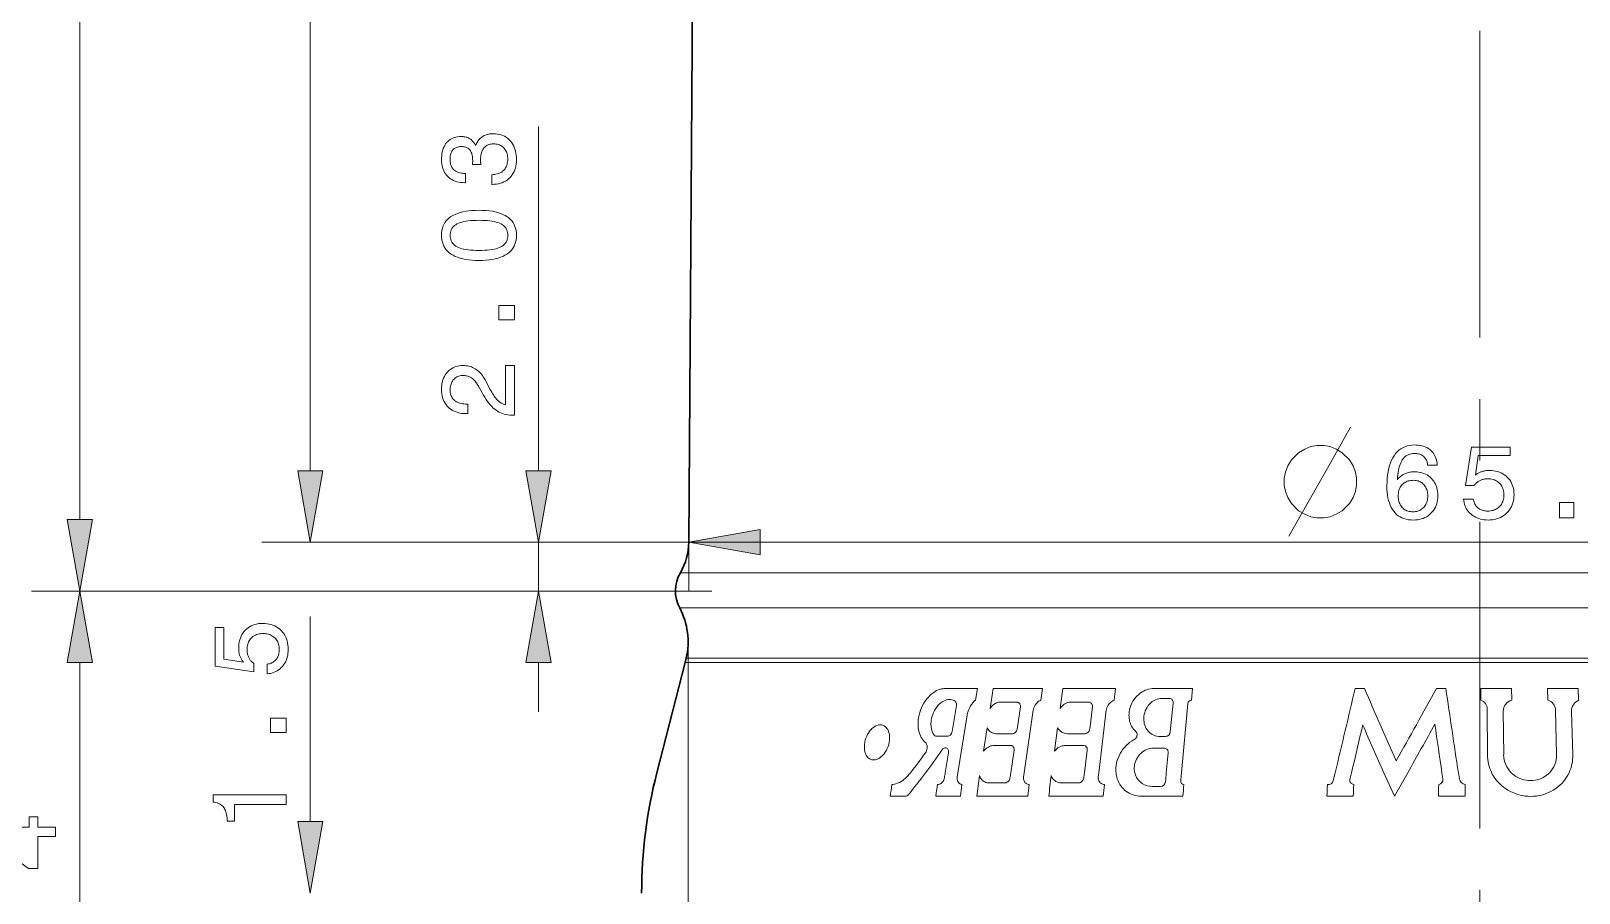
# Model space of a CAD drawing. Extents: x 5 to 409, y 5 to 583.
# Drawn here: x 72.7 to 136.8, y 204.1 to 239.7 of the extents above; entities that cross this region are included whole.
import ezdxf

# ---------------------------------------------------------------- set-up
doc = ezdxf.new("R2010")
doc.units = 0
doc.linetypes.add('CENTERX2', pattern=[20.32, 12.7, -2.54, 2.54, -2.54])
for name, color, linetype, lineweight in [('CENTERLINE', 4, 'CENTERX2', 25), ('DETAIL', 3, 'Continuous', 25), ('DIMENSIONS', 2, 'Continuous', 25), ('OUTLINE', 7, 'Continuous', 70)]:
    doc.layers.add(name, color=color, linetype=linetype, lineweight=lineweight)

msp = doc.modelspace()

# ---------------------------------------------------------------- linework, layer by layer
at = {"layer": 'CENTERLINE', "lineweight": 13}
msp.add_line((132.697, 442.944), (132.697, 187.704), dxfattribs=at)
at = {"layer": 'DETAIL', "lineweight": 13}
for p, q in [((161.743, 217.31), (99.6, 217.31)), ((161.768, 215.856), (99.572, 215.856)), ((161.567, 213.603), (99.801, 213.603)), ((161.529, 213.783), (99.844, 213.783))]:
    msp.add_line(p, q, dxfattribs=at)
at = {"layer": 'DIMENSIONS', "lineweight": 13}
for p, q in [((74.733, 219.512), (74.733, 323.203)), ((84.278, 221.537), (84.278, 321.369)), ((161.438, 218.583), (99.947, 218.583)), ((102.902, 218.582), (162.493, 218.582)), ((100.897, 216.557), (72.733, 216.557)), ((100.897, 216.557), (72.733, 216.557)), ((99.92, 214.452), (99.92, 174.354))]:
    msp.add_line(p, q, dxfattribs=at)
at = {"layer": 'DIMENSIONS', "lineweight": 13, "ltscale": 0.356083}
msp.add_line((93.728, 221.537), (93.728, 235.781), dxfattribs=at)
at = {"layer": 'DIMENSIONS', "lineweight": 13, "ltscale": 0.441731}
msp.add_line((99.947, 218.583), (82.278, 218.583), dxfattribs=at)
at = {"layer": 'DIMENSIONS', "lineweight": 13, "ltscale": 0.205481}
msp.add_line((99.947, 218.583), (91.728, 218.583), dxfattribs=at)
at = {"layer": 'DIMENSIONS', "lineweight": 13, "ltscale": 0.050646}
msp.add_line((93.728, 216.557), (93.728, 218.583), dxfattribs=at)
at = {"layer": 'DIMENSIONS', "lineweight": 13, "ltscale": 0.050029}
msp.add_line((99.947, 218.583), (99.947, 216.582), dxfattribs=at)
at = {"layer": 'DIMENSIONS', "lineweight": 13, "ltscale": 0.229231}
msp.add_line((100.897, 216.557), (91.728, 216.557), dxfattribs=at)
at = {"layer": 'DIMENSIONS', "lineweight": 13, "ltscale": 0.212213}
msp.add_line((84.278, 207.012), (84.278, 215.5), dxfattribs=at)
at = {"layer": 'DIMENSIONS', "lineweight": 13, "ltscale": 0.452279}
msp.add_line((74.733, 195.512), (74.733, 213.603), dxfattribs=at)
at = {"layer": 'DIMENSIONS', "lineweight": 13, "ltscale": 0.051139}
msp.add_line((93.728, 211.557), (93.728, 213.603), dxfattribs=at)
at = {"layer": 'DIMENSIONS', "lineweight": 13}
for points in [[(91.788, 233.388), (91.788, 233.787), (91.85, 233.79), (91.909, 233.796), (91.965, 233.805), (92.018, 233.818), (92.069, 233.833), (92.116, 233.852), (92.161, 233.875), (92.203, 233.9), (92.242, 233.929), (92.278, 233.961), (92.311, 233.996), (92.341, 234.033), (92.367, 234.073), (92.389, 234.116), (92.408, 234.162), (92.424, 234.21), (92.436, 234.261), (92.445, 234.315), (92.45, 234.371), (92.452, 234.43), (92.45, 234.488), (92.446, 234.543), (92.438, 234.596), (92.427, 234.646), (92.412, 234.694), (92.395, 234.739), (92.374, 234.782), (92.351, 234.822), (92.324, 234.859), (92.294, 234.895), (92.261, 234.927), (92.226, 234.956), (92.188, 234.981), (92.148, 235.003), (92.106, 235.022), (92.062, 235.037), (92.015, 235.049), (91.965, 235.058), (91.914, 235.063), (91.86, 235.064), (91.81, 235.063), (91.764, 235.058), (91.719, 235.049), (91.677, 235.038), (91.636, 235.022), (91.598, 235.004), (91.563, 234.982), (91.529, 234.957), (91.498, 234.929), (91.468, 234.897), (91.442, 234.862), (91.418, 234.824), (91.397, 234.784), (91.379, 234.741), (91.363, 234.695), (91.351, 234.647), (91.341, 234.596), (91.334, 234.542), (91.33, 234.485), (91.328, 234.426), (91.328, 234.417), (91.328, 234.409), (91.328, 234.4), (91.329, 234.391), (91.329, 234.382), (91.329, 234.373), (91.329, 234.364), (91.33, 234.355), (91.33, 234.346), (91.33, 234.337), (91.331, 234.327), (91.331, 234.317), (91.332, 234.307), (91.332, 234.295), (91.333, 234.283), (91.334, 234.271), (91.334, 234.258), (91.335, 234.244), (91.336, 234.23), (91.337, 234.215), (90.997, 234.215), (90.998, 234.224), (90.998, 234.233), (90.998, 234.242), (90.999, 234.251), (90.999, 234.26), (90.999, 234.269), (91, 234.278), (91, 234.286), (91, 234.295), (91, 234.303), (91.001, 234.312), (91.001, 234.32), (91.001, 234.328), (91.001, 234.336), (91.001, 234.344), (91.001, 234.352), (91.001, 234.359), (91.001, 234.367), (91.002, 234.374), (91.002, 234.381), (91, 234.438), (90.997, 234.492), (90.991, 234.542), (90.983, 234.59), (90.973, 234.635), (90.96, 234.676), (90.945, 234.715), (90.928, 234.75), (90.908, 234.783), (90.887, 234.812), (90.862, 234.839), (90.836, 234.863), (90.807, 234.884), (90.775, 234.902), (90.741, 234.918), (90.705, 234.93), (90.666, 234.94), (90.625, 234.947), (90.582, 234.951), (90.536, 234.953), (90.491, 234.951), (90.449, 234.947), (90.408, 234.94), (90.37, 234.931), (90.334, 234.919), (90.3, 234.904), (90.268, 234.886), (90.239, 234.866), (90.211, 234.842), (90.186, 234.817), (90.162, 234.788), (90.142, 234.758), (90.123, 234.724), (90.107, 234.689), (90.094, 234.651), (90.083, 234.611), (90.074, 234.568), (90.068, 234.523), (90.065, 234.475), (90.063, 234.426), (90.065, 234.37), (90.07, 234.316), (90.078, 234.266), (90.089, 234.218), (90.104, 234.173), (90.122, 234.131), (90.143, 234.092), (90.167, 234.055), (90.195, 234.021), (90.226, 233.99), (90.26, 233.962), (90.297, 233.937), (90.337, 233.914), (90.38, 233.895), (90.426, 233.879), (90.475, 233.865), (90.527, 233.855), (90.583, 233.848), (90.641, 233.843), (90.702, 233.842), (90.702, 233.458), (90.673, 233.458), (90.586, 233.46), (90.504, 233.468), (90.424, 233.481), (90.349, 233.499), (90.277, 233.522), (90.208, 233.55), (90.144, 233.583), (90.082, 233.622), (90.025, 233.665), (89.971, 233.714), (89.921, 233.767), (89.876, 233.824), (89.837, 233.884), (89.803, 233.947), (89.775, 234.015), (89.751, 234.086), (89.733, 234.16), (89.72, 234.238), (89.712, 234.319), (89.709, 234.405), (89.711, 234.494), (89.718, 234.58), (89.728, 234.662), (89.743, 234.739), (89.762, 234.812), (89.786, 234.882), (89.814, 234.947), (89.845, 235.008), (89.882, 235.064), (89.922, 235.117), (89.966, 235.165), (90.014, 235.208), (90.065, 235.246), (90.119, 235.279), (90.177, 235.307), (90.238, 235.33), (90.303, 235.347), (90.371, 235.36), (90.442, 235.368), (90.517, 235.37), (90.559, 235.369), (90.601, 235.366), (90.641, 235.361), (90.68, 235.355), (90.718, 235.346), (90.754, 235.336), (90.79, 235.323), (90.824, 235.309), (90.856, 235.292), (90.888, 235.274), (90.918, 235.254), (90.946, 235.232), (90.973, 235.208), (90.999, 235.183), (91.023, 235.155), (91.046, 235.126), (91.067, 235.095), (91.087, 235.062), (91.105, 235.027), (91.122, 234.991), (91.14, 235.038), (91.161, 235.083), (91.184, 235.126), (91.208, 235.166), (91.235, 235.204), (91.264, 235.239), (91.294, 235.273), (91.327, 235.304), (91.361, 235.332), (91.398, 235.358), (91.436, 235.382), (91.476, 235.404), (91.518, 235.422), (91.562, 235.439), (91.607, 235.453), (91.654, 235.464), (91.703, 235.473), (91.753, 235.479), (91.806, 235.483), (91.86, 235.484), (91.944, 235.481), (92.026, 235.472), (92.104, 235.457), (92.178, 235.437), (92.249, 235.41), (92.317, 235.378), (92.381, 235.339), (92.442, 235.295), (92.499, 235.245), (92.553, 235.189), (92.603, 235.128), (92.647, 235.063), (92.686, 234.994), (92.72, 234.922), (92.749, 234.845), (92.773, 234.765), (92.791, 234.681), (92.804, 234.592), (92.812, 234.5), (92.815, 234.405), (92.812, 234.314), (92.804, 234.226), (92.79, 234.143), (92.771, 234.063), (92.747, 233.988), (92.717, 233.915), (92.681, 233.847), (92.641, 233.782), (92.594, 233.722), (92.543, 233.665), (92.486, 233.612), (92.427, 233.565), (92.363, 233.524), (92.296, 233.488), (92.225, 233.457), (92.151, 233.433), (92.073, 233.413), (91.991, 233.399), (91.906, 233.391), (91.817, 233.388)], [(91.265, 230.239), (91.116, 230.241), (90.975, 230.249), (90.841, 230.263), (90.714, 230.281), (90.595, 230.305), (90.483, 230.334), (90.378, 230.369), (90.28, 230.409), (90.19, 230.454), (90.107, 230.504), (90.031, 230.56), (89.964, 230.62), (89.904, 230.685), (89.852, 230.756), (89.809, 230.831), (89.773, 230.91), (89.745, 230.995), (89.725, 231.084), (89.713, 231.179), (89.709, 231.278), (89.713, 231.378), (89.725, 231.473), (89.745, 231.563), (89.772, 231.648), (89.808, 231.728), (89.851, 231.803), (89.902, 231.873), (89.961, 231.938), (90.029, 231.998), (90.103, 232.053), (90.186, 232.103), (90.276, 232.147), (90.374, 232.187), (90.479, 232.221), (90.591, 232.25), (90.711, 232.273), (90.838, 232.292), (90.973, 232.305), (91.115, 232.313), (91.265, 232.315), (91.414, 232.313), (91.556, 232.305), (91.691, 232.292), (91.818, 232.273), (91.937, 232.25), (92.049, 232.221), (92.154, 232.187), (92.251, 232.147), (92.34, 232.103), (92.422, 232.053), (92.497, 231.998), (92.564, 231.938), (92.622, 231.873), (92.673, 231.803), (92.717, 231.728), (92.752, 231.648), (92.779, 231.563), (92.799, 231.473), (92.811, 231.378), (92.815, 231.278), (92.811, 231.179), (92.799, 231.084), (92.779, 230.995), (92.752, 230.91), (92.716, 230.831), (92.673, 230.756), (92.621, 230.685), (92.562, 230.62), (92.495, 230.56), (92.42, 230.504), (92.338, 230.454), (92.248, 230.409), (92.151, 230.369), (92.046, 230.334), (91.934, 230.305), (91.815, 230.281), (91.689, 230.263), (91.555, 230.249), (91.414, 230.241)], [(91.265, 230.652), (91.386, 230.653), (91.5, 230.658), (91.607, 230.666), (91.708, 230.676), (91.802, 230.69), (91.889, 230.707), (91.97, 230.726), (92.044, 230.749), (92.112, 230.775), (92.173, 230.804), (92.227, 230.836), (92.276, 230.871), (92.319, 230.91), (92.357, 230.952), (92.388, 230.998), (92.414, 231.047), (92.435, 231.1), (92.449, 231.156), (92.458, 231.215), (92.46, 231.278), (92.458, 231.341), (92.449, 231.401), (92.435, 231.457), (92.415, 231.51), (92.389, 231.559), (92.358, 231.604), (92.321, 231.646), (92.278, 231.685), (92.23, 231.72), (92.176, 231.751), (92.115, 231.78), (92.048, 231.805), (91.974, 231.827), (91.893, 231.846), (91.806, 231.863), (91.711, 231.876), (91.61, 231.887), (91.502, 231.894), (91.387, 231.898), (91.265, 231.9), (91.143, 231.898), (91.027, 231.894), (90.919, 231.887), (90.817, 231.876), (90.723, 231.863), (90.635, 231.846), (90.554, 231.827), (90.48, 231.805), (90.413, 231.78), (90.352, 231.751), (90.298, 231.72), (90.25, 231.685), (90.207, 231.646), (90.17, 231.604), (90.139, 231.559), (90.113, 231.51), (90.093, 231.457), (90.079, 231.401), (90.07, 231.341), (90.068, 231.278), (90.07, 231.215), (90.079, 231.156), (90.093, 231.1), (90.114, 231.047), (90.14, 230.998), (90.171, 230.952), (90.209, 230.91), (90.252, 230.871), (90.301, 230.836), (90.355, 230.804), (90.416, 230.775), (90.484, 230.749), (90.558, 230.726), (90.639, 230.707), (90.727, 230.69), (90.821, 230.676), (90.922, 230.666), (91.03, 230.658), (91.144, 230.653)], [(92.728, 227.783), (92.085, 227.783), (92.085, 228.379), (92.728, 228.379)], [(92.728, 223.83), (92.716, 223.83), (92.628, 223.832), (92.543, 223.838), (92.462, 223.848), (92.383, 223.863), (92.307, 223.881), (92.234, 223.904), (92.165, 223.931), (92.098, 223.962), (92.033, 223.997), (91.972, 224.036), (91.913, 224.081), (91.853, 224.132), (91.794, 224.19), (91.735, 224.255), (91.675, 224.326), (91.616, 224.404), (91.557, 224.489), (91.498, 224.58), (91.44, 224.678), (91.381, 224.783), (91.242, 225.038), (91.217, 225.082), (91.191, 225.125), (91.164, 225.164), (91.137, 225.202), (91.11, 225.236), (91.082, 225.269), (91.053, 225.298), (91.023, 225.326), (90.993, 225.351), (90.963, 225.373), (90.931, 225.393), (90.898, 225.411), (90.865, 225.427), (90.83, 225.44), (90.794, 225.452), (90.757, 225.461), (90.719, 225.469), (90.68, 225.474), (90.64, 225.477), (90.599, 225.478), (90.552, 225.477), (90.507, 225.472), (90.464, 225.464), (90.423, 225.452), (90.384, 225.437), (90.346, 225.419), (90.31, 225.398), (90.276, 225.374), (90.244, 225.346), (90.214, 225.315), (90.186, 225.281), (90.161, 225.245), (90.139, 225.207), (90.12, 225.166), (90.104, 225.124), (90.091, 225.079), (90.081, 225.032), (90.073, 224.983), (90.069, 224.931), (90.068, 224.877), (90.069, 224.824), (90.075, 224.773), (90.084, 224.725), (90.097, 224.678), (90.114, 224.634), (90.134, 224.592), (90.158, 224.553), (90.186, 224.516), (90.218, 224.481), (90.253, 224.448), (90.292, 224.419), (90.333, 224.392), (90.377, 224.368), (90.424, 224.348), (90.473, 224.331), (90.526, 224.316), (90.581, 224.306), (90.639, 224.298), (90.7, 224.293), (90.763, 224.291), (90.799, 224.291), (90.799, 223.899), (90.738, 223.899), (90.645, 223.902), (90.556, 223.91), (90.471, 223.924), (90.39, 223.942), (90.313, 223.967), (90.24, 223.996), (90.17, 224.031), (90.105, 224.072), (90.044, 224.118), (89.986, 224.169), (89.934, 224.225), (89.887, 224.285), (89.845, 224.348), (89.809, 224.416), (89.778, 224.487), (89.754, 224.562), (89.734, 224.641), (89.72, 224.724), (89.712, 224.81), (89.709, 224.901), (89.712, 224.987), (89.719, 225.071), (89.731, 225.151), (89.749, 225.228), (89.771, 225.301), (89.798, 225.371), (89.83, 225.437), (89.867, 225.5), (89.909, 225.56), (89.956, 225.616), (90.007, 225.668), (90.061, 225.715), (90.118, 225.756), (90.178, 225.791), (90.241, 225.821), (90.307, 225.846), (90.377, 225.865), (90.449, 225.878), (90.524, 225.887), (90.603, 225.889), (90.664, 225.888), (90.724, 225.883), (90.782, 225.875), (90.839, 225.864), (90.894, 225.849), (90.947, 225.832), (90.999, 225.811), (91.05, 225.787), (91.099, 225.76), (91.146, 225.729), (91.192, 225.695), (91.237, 225.658), (91.28, 225.618), (91.322, 225.574), (91.363, 225.527), (91.403, 225.476), (91.442, 225.422), (91.479, 225.365), (91.515, 225.304), (91.55, 225.24), (91.678, 224.987), (91.715, 224.917), (91.752, 224.851), (91.788, 224.789), (91.823, 224.731), (91.857, 224.677), (91.891, 224.628), (91.923, 224.582), (91.956, 224.54), (91.987, 224.503), (92.018, 224.47), (92.048, 224.439), (92.08, 224.411), (92.112, 224.385), (92.145, 224.361), (92.178, 224.339), (92.213, 224.319), (92.248, 224.302), (92.283, 224.286), (92.32, 224.273), (92.357, 224.262), (92.357, 225.889), (92.728, 225.889)], [(126.249, 222.582), (125.949, 222.582), (125.699, 222.532), (125.449, 222.432), (125.199, 222.282), (124.899, 221.982), (124.749, 221.732), (124.649, 221.482), (124.599, 221.232), (124.599, 220.932), (124.649, 220.682), (124.749, 220.432), (124.899, 220.182), (125.199, 219.882), (125.449, 219.732), (125.699, 219.632), (125.949, 219.582), (126.249, 219.582), (126.499, 219.632), (126.749, 219.732), (126.999, 219.882), (127.299, 220.182), (127.449, 220.432), (127.549, 220.682), (127.599, 220.932), (127.599, 221.232), (127.549, 221.482), (127.449, 221.732), (127.299, 221.982), (126.999, 222.282), (126.749, 222.432), (126.499, 222.532)], [(130.934, 221.77), (130.538, 221.77), (130.532, 221.816), (130.524, 221.859), (130.514, 221.901), (130.501, 221.94), (130.486, 221.977), (130.469, 222.011), (130.449, 222.044), (130.427, 222.074), (130.402, 222.102), (130.376, 222.128), (130.347, 222.151), (130.316, 222.172), (130.283, 222.19), (130.248, 222.206), (130.211, 222.22), (130.172, 222.231), (130.13, 222.24), (130.087, 222.246), (130.042, 222.25), (129.994, 222.251), (129.93, 222.248), (129.869, 222.24), (129.811, 222.227), (129.756, 222.208), (129.704, 222.183), (129.655, 222.154), (129.609, 222.119), (129.566, 222.078), (129.527, 222.032), (129.49, 221.981), (129.457, 221.924), (129.426, 221.862), (129.398, 221.794), (129.374, 221.721), (129.352, 221.642), (129.333, 221.557), (129.317, 221.467), (129.303, 221.371), (129.293, 221.27), (129.286, 221.163), (129.312, 221.195), (129.339, 221.225), (129.367, 221.253), (129.396, 221.28), (129.426, 221.306), (129.458, 221.33), (129.49, 221.352), (129.524, 221.373), (129.559, 221.392), (129.595, 221.41), (129.632, 221.426), (129.669, 221.44), (129.708, 221.453), (129.747, 221.464), (129.788, 221.473), (129.829, 221.481), (129.871, 221.486), (129.914, 221.491), (129.958, 221.493), (130.003, 221.494), (130.086, 221.491), (130.167, 221.483), (130.244, 221.469), (130.318, 221.45), (130.388, 221.426), (130.456, 221.396), (130.52, 221.36), (130.581, 221.319), (130.639, 221.273), (130.694, 221.221), (130.745, 221.165), (130.79, 221.105), (130.83, 221.042), (130.864, 220.975), (130.893, 220.905), (130.917, 220.831), (130.936, 220.754), (130.949, 220.673), (130.957, 220.589), (130.96, 220.501), (130.957, 220.413), (130.948, 220.329), (130.934, 220.248), (130.915, 220.17), (130.889, 220.096), (130.858, 220.025), (130.822, 219.957), (130.78, 219.893), (130.732, 219.832), (130.678, 219.775), (130.62, 219.722), (130.559, 219.674), (130.494, 219.632), (130.425, 219.596), (130.353, 219.565), (130.278, 219.54), (130.199, 219.521), (130.117, 219.507), (130.031, 219.498), (129.941, 219.495), (129.839, 219.499), (129.74, 219.51), (129.647, 219.528), (129.559, 219.554), (129.476, 219.587), (129.398, 219.627), (129.324, 219.674), (129.256, 219.729), (129.193, 219.791), (129.134, 219.86), (129.081, 219.936), (129.033, 220.019), (128.991, 220.108), (128.955, 220.204), (128.924, 220.306), (128.898, 220.414), (128.879, 220.529), (128.865, 220.65), (128.856, 220.778), (128.854, 220.912), (128.857, 221.07), (128.866, 221.22), (128.88, 221.363), (128.901, 221.498), (128.928, 221.627), (128.961, 221.748), (129, 221.861), (129.045, 221.968), (129.095, 222.067), (129.152, 222.159), (129.214, 222.243), (129.281, 222.318), (129.352, 222.384), (129.429, 222.442), (129.51, 222.49), (129.596, 222.53), (129.687, 222.561), (129.782, 222.583), (129.883, 222.596), (129.988, 222.601), (130.072, 222.599), (130.152, 222.592), (130.228, 222.581), (130.301, 222.566), (130.371, 222.547), (130.437, 222.523), (130.499, 222.494), (130.557, 222.462), (130.612, 222.425), (130.664, 222.384), (130.711, 222.338), (130.754, 222.29), (130.792, 222.237), (130.826, 222.181), (130.855, 222.122), (130.88, 222.059), (130.9, 221.992), (130.916, 221.922), (130.928, 221.848)], [(132.026, 220.364), (132.427, 220.364), (132.435, 220.318), (132.446, 220.275), (132.46, 220.233), (132.475, 220.193), (132.494, 220.156), (132.514, 220.12), (132.538, 220.086), (132.563, 220.055), (132.591, 220.026), (132.622, 219.998), (132.655, 219.973), (132.689, 219.951), (132.725, 219.931), (132.763, 219.914), (132.803, 219.899), (132.845, 219.888), (132.888, 219.878), (132.933, 219.872), (132.979, 219.868), (133.028, 219.866), (133.087, 219.868), (133.144, 219.874), (133.198, 219.883), (133.25, 219.896), (133.3, 219.912), (133.347, 219.933), (133.392, 219.956), (133.435, 219.984), (133.475, 220.015), (133.513, 220.05), (133.548, 220.088), (133.579, 220.128), (133.606, 220.17), (133.63, 220.215), (133.65, 220.262), (133.667, 220.312), (133.68, 220.363), (133.689, 220.418), (133.694, 220.474), (133.696, 220.533), (133.694, 220.593), (133.689, 220.65), (133.68, 220.705), (133.667, 220.757), (133.651, 220.807), (133.631, 220.855), (133.607, 220.9), (133.58, 220.942), (133.549, 220.982), (133.515, 221.02), (133.477, 221.054), (133.437, 221.085), (133.395, 221.112), (133.35, 221.136), (133.302, 221.156), (133.253, 221.172), (133.2, 221.185), (133.145, 221.194), (133.088, 221.199), (133.028, 221.201), (132.993, 221.2), (132.959, 221.198), (132.926, 221.195), (132.893, 221.19), (132.861, 221.184), (132.829, 221.176), (132.798, 221.167), (132.767, 221.156), (132.738, 221.145), (132.708, 221.131), (132.68, 221.117), (132.652, 221.101), (132.625, 221.084), (132.599, 221.065), (132.573, 221.045), (132.548, 221.024), (132.524, 221.001), (132.501, 220.977), (132.478, 220.952), (132.457, 220.925), (132.113, 220.925), (132.349, 222.514), (133.951, 222.514), (133.951, 222.16), (132.638, 222.16), (132.518, 221.353), (132.54, 221.371), (132.562, 221.389), (132.586, 221.406), (132.61, 221.421), (132.635, 221.436), (132.661, 221.45), (132.687, 221.463), (132.715, 221.476), (132.743, 221.487), (132.772, 221.497), (132.801, 221.507), (132.831, 221.515), (132.862, 221.522), (132.893, 221.529), (132.925, 221.534), (132.957, 221.539), (132.99, 221.542), (133.023, 221.545), (133.057, 221.546), (133.091, 221.547), (133.182, 221.544), (133.269, 221.536), (133.352, 221.522), (133.432, 221.503), (133.508, 221.478), (133.58, 221.448), (133.649, 221.412), (133.714, 221.371), (133.776, 221.325), (133.834, 221.273), (133.888, 221.216), (133.936, 221.156), (133.978, 221.093), (134.014, 221.026), (134.045, 220.956), (134.071, 220.882), (134.09, 220.805), (134.104, 220.725), (134.113, 220.641), (134.116, 220.554), (134.113, 220.461), (134.104, 220.372), (134.089, 220.287), (134.068, 220.205), (134.041, 220.126), (134.008, 220.052), (133.97, 219.98), (133.925, 219.913), (133.874, 219.849), (133.817, 219.788), (133.756, 219.733), (133.691, 219.683), (133.622, 219.639), (133.55, 219.601), (133.474, 219.569), (133.395, 219.542), (133.311, 219.522), (133.225, 219.507), (133.134, 219.498), (133.041, 219.495), (132.957, 219.498), (132.877, 219.505), (132.799, 219.517), (132.725, 219.534), (132.653, 219.555), (132.584, 219.582), (132.518, 219.613), (132.455, 219.649), (132.395, 219.689), (132.337, 219.735), (132.284, 219.784), (132.236, 219.836), (132.192, 219.892), (132.154, 219.95), (132.12, 220.012), (132.091, 220.076), (132.068, 220.144), (132.049, 220.214), (132.035, 220.288)], [(83.757, 221.537), (84.278, 218.583), (84.799, 221.537)], [(93.207, 221.537), (93.728, 218.583), (94.249, 221.537)], [(130.542, 220.497), (130.541, 220.554), (130.536, 220.609), (130.528, 220.662), (130.516, 220.712), (130.502, 220.76), (130.484, 220.806), (130.463, 220.849), (130.438, 220.89), (130.411, 220.929), (130.38, 220.965), (130.346, 220.998), (130.311, 221.028), (130.273, 221.054), (130.234, 221.077), (130.192, 221.096), (130.149, 221.112), (130.103, 221.124), (130.055, 221.133), (130.006, 221.138), (129.954, 221.14), (129.896, 221.138), (129.841, 221.133), (129.788, 221.124), (129.738, 221.112), (129.691, 221.097), (129.646, 221.078), (129.603, 221.055), (129.563, 221.029), (129.526, 221), (129.491, 220.967), (129.459, 220.931), (129.431, 220.893), (129.406, 220.852), (129.384, 220.808), (129.366, 220.762), (129.351, 220.713), (129.339, 220.662), (129.33, 220.608), (129.325, 220.552), (129.324, 220.493), (129.325, 220.434), (129.33, 220.377), (129.339, 220.323), (129.35, 220.271), (129.365, 220.222), (129.383, 220.176), (129.405, 220.131), (129.43, 220.09), (129.458, 220.051), (129.489, 220.014), (129.524, 219.98), (129.56, 219.95), (129.599, 219.924), (129.64, 219.901), (129.684, 219.881), (129.73, 219.865), (129.778, 219.853), (129.829, 219.844), (129.882, 219.839), (129.937, 219.837), (129.99, 219.839), (130.041, 219.844), (130.09, 219.853), (130.137, 219.866), (130.182, 219.883), (130.224, 219.903), (130.265, 219.926), (130.304, 219.954), (130.34, 219.985), (130.375, 220.019), (130.407, 220.057), (130.435, 220.097), (130.46, 220.139), (130.482, 220.183), (130.5, 220.23), (130.515, 220.279), (130.527, 220.33), (130.536, 220.383), (130.541, 220.439)], [(135.996, 219.582), (135.996, 220.225), (136.593, 220.225), (136.593, 219.582)], [(74.212, 219.512), (74.733, 216.557), (75.254, 219.512)], [(102.902, 219.103), (99.947, 218.582), (102.902, 218.061)], [(75.254, 213.603), (74.733, 216.557), (74.212, 213.603)], [(94.249, 213.603), (93.728, 216.557), (93.207, 213.603)], [(82.496, 213.128), (82.496, 213.528), (82.542, 213.537), (82.586, 213.548), (82.627, 213.561), (82.667, 213.577), (82.704, 213.595), (82.74, 213.616), (82.774, 213.639), (82.805, 213.665), (82.834, 213.693), (82.862, 213.723), (82.887, 213.756), (82.909, 213.791), (82.929, 213.827), (82.946, 213.865), (82.961, 213.905), (82.972, 213.946), (82.982, 213.989), (82.988, 214.034), (82.992, 214.081), (82.994, 214.129), (82.992, 214.188), (82.986, 214.245), (82.977, 214.3), (82.964, 214.352), (82.948, 214.401), (82.928, 214.449), (82.904, 214.494), (82.876, 214.536), (82.845, 214.576), (82.81, 214.614), (82.772, 214.649), (82.732, 214.68), (82.69, 214.708), (82.645, 214.732), (82.598, 214.752), (82.548, 214.768), (82.497, 214.781), (82.442, 214.79), (82.386, 214.796), (82.327, 214.798), (82.267, 214.796), (82.21, 214.79), (82.155, 214.781), (82.103, 214.769), (82.053, 214.752), (82.005, 214.732), (81.96, 214.709), (81.918, 214.682), (81.878, 214.651), (81.84, 214.616), (81.806, 214.579), (81.775, 214.539), (81.748, 214.496), (81.724, 214.451), (81.704, 214.404), (81.688, 214.354), (81.675, 214.302), (81.666, 214.247), (81.661, 214.189), (81.659, 214.129), (81.66, 214.095), (81.662, 214.061), (81.665, 214.027), (81.67, 213.994), (81.676, 213.962), (81.684, 213.93), (81.693, 213.899), (81.704, 213.869), (81.715, 213.839), (81.729, 213.81), (81.743, 213.781), (81.759, 213.754), (81.776, 213.727), (81.795, 213.7), (81.815, 213.675), (81.836, 213.65), (81.859, 213.626), (81.883, 213.602), (81.908, 213.58), (81.935, 213.558), (81.935, 213.214), (80.346, 213.45), (80.346, 215.053), (80.7, 215.053), (80.7, 213.739), (81.507, 213.619), (81.489, 213.641), (81.471, 213.664), (81.454, 213.687), (81.439, 213.711), (81.424, 213.736), (81.41, 213.762), (81.397, 213.789), (81.384, 213.816), (81.373, 213.844), (81.363, 213.873), (81.353, 213.903), (81.345, 213.933), (81.338, 213.963), (81.331, 213.995), (81.326, 214.026), (81.321, 214.058), (81.318, 214.091), (81.315, 214.124), (81.314, 214.158), (81.313, 214.193), (81.316, 214.283), (81.324, 214.37), (81.338, 214.453), (81.357, 214.533), (81.382, 214.609), (81.412, 214.682), (81.448, 214.751), (81.489, 214.816), (81.535, 214.878), (81.587, 214.936), (81.644, 214.989), (81.704, 215.037), (81.767, 215.079), (81.834, 215.116), (81.904, 215.147), (81.978, 215.172), (82.055, 215.192), (82.135, 215.206), (82.219, 215.214), (82.306, 215.217), (82.399, 215.214), (82.488, 215.205), (82.573, 215.19), (82.655, 215.169), (82.734, 215.143), (82.808, 215.11), (82.88, 215.071), (82.947, 215.026), (83.011, 214.976), (83.072, 214.919), (83.127, 214.857), (83.177, 214.792), (83.221, 214.724), (83.259, 214.651), (83.291, 214.575), (83.318, 214.496), (83.338, 214.413), (83.353, 214.326), (83.362, 214.236), (83.365, 214.142), (83.362, 214.059), (83.355, 213.978), (83.343, 213.901), (83.326, 213.826), (83.305, 213.754), (83.278, 213.685), (83.247, 213.619), (83.211, 213.556), (83.171, 213.496), (83.125, 213.439), (83.076, 213.385), (83.024, 213.337), (82.968, 213.294), (82.91, 213.255), (82.848, 213.221), (82.784, 213.193), (82.716, 213.169), (82.646, 213.15), (82.573, 213.137)], [(83.278, 210.701), (82.635, 210.701), (82.635, 211.298), (83.278, 211.298)], [(83.278, 207.725), (81.145, 207.725), (81.145, 207.025), (80.839, 207.025), (80.836, 207.1), (80.831, 207.171), (80.823, 207.238), (80.813, 207.302), (80.8, 207.361), (80.785, 207.416), (80.767, 207.468), (80.746, 207.515), (80.723, 207.559), (80.697, 207.598), (80.668, 207.634), (80.636, 207.667), (80.6, 207.697), (80.561, 207.724), (80.519, 207.748), (80.474, 207.769), (80.425, 207.787), (80.373, 207.802), (80.318, 207.815), (80.259, 207.824), (80.259, 208.117), (83.278, 208.117)], [(73.733, 206.393), (72.991, 206.393), (72.991, 205.075), (72.612, 205.075), (70.801, 206.389), (70.801, 206.781), (72.645, 206.781), (72.645, 207.209), (72.991, 207.209), (72.991, 206.781), (73.733, 206.781)], [(83.757, 207.012), (84.278, 204.057), (84.799, 207.012)]]:
    msp.add_lwpolyline(points, close=True, dxfattribs=at)
msp.add_lwpolyline([(124.799, 218.832), (126.499, 221.832), (127.349, 223.332)], dxfattribs=at)
for points in [[(83.757, 221.537), (84.278, 218.583), (83.757, 221.537), (84.799, 221.537)], [(93.207, 221.537), (93.728, 218.583), (93.207, 221.537), (94.249, 221.537)], [(74.212, 219.512), (74.733, 216.557), (74.212, 219.512), (75.254, 219.512)], [(102.902, 219.103), (99.947, 218.582), (102.902, 219.103), (102.902, 218.061)], [(75.254, 213.603), (74.733, 216.557), (75.254, 213.603), (74.212, 213.603)], [(94.249, 213.603), (93.728, 216.557), (94.249, 213.603), (93.207, 213.603)], [(83.757, 207.012), (84.278, 204.057), (83.757, 207.012), (84.799, 207.012)]]:
    msp.add_solid(points, dxfattribs=at)
at = {"layer": 'OUTLINE', "lineweight": 30}
msp.add_line((100.647, 324.323), (99.947, 218.583), dxfattribs=at)
at = {"layer": 'OUTLINE', "lineweight": 30, "ltscale": 0.1179}
msp.add_line((99.801, 213.603), (98.627, 209.035), dxfattribs=at)
at = {"layer": 'OUTLINE', "lineweight": 30, "ltscale": 0.004642}
msp.add_line((99.844, 213.783), (99.801, 213.603), dxfattribs=at)
at = {"layer": 'OUTLINE', "lineweight": 13, "ltscale": 0.03332}
msp.add_line((110.564, 212.523), (111.897, 212.523), dxfattribs=at)
at = {"layer": 'OUTLINE', "lineweight": 13, "ltscale": 0.012263}
msp.add_line((111.897, 212.523), (111.819, 212.038), dxfattribs=at)
at = {"layer": 'OUTLINE', "lineweight": 13, "ltscale": 0.02083}
msp.add_line((112.425, 211.696), (112.553, 212.519), dxfattribs=at)
at = {"layer": 'OUTLINE', "lineweight": 13, "ltscale": 8.41953e-05}
msp.add_line((112.553, 212.519), (112.554, 212.523), dxfattribs=at)
at = {"layer": 'OUTLINE', "lineweight": 13, "ltscale": 0.050973}
msp.add_line((112.554, 212.523), (114.593, 212.523), dxfattribs=at)
at = {"layer": 'OUTLINE', "lineweight": 13, "ltscale": 0.012225}
msp.add_line((114.593, 212.523), (114.525, 212.038), dxfattribs=at)
at = {"layer": 'OUTLINE', "lineweight": 13, "ltscale": 0.020764}
msp.add_line((115.326, 211.696), (115.436, 212.519), dxfattribs=at)
at = {"layer": 'OUTLINE', "lineweight": 13, "ltscale": 8.3893e-05}
msp.add_line((115.436, 212.519), (115.436, 212.523), dxfattribs=at)
at = {"layer": 'OUTLINE', "lineweight": 13, "ltscale": 0.054475}
msp.add_line((115.436, 212.523), (117.615, 212.523), dxfattribs=at)
at = {"layer": 'OUTLINE', "lineweight": 13, "ltscale": 0.012189}
msp.add_line((117.615, 212.523), (117.559, 212.038), dxfattribs=at)
at = {"layer": 'OUTLINE', "lineweight": 13, "ltscale": 0.040168}
msp.add_line((119.204, 212.521), (120.81, 212.522), dxfattribs=at)
at = {"layer": 'OUTLINE', "lineweight": 13, "ltscale": 0.012133}
msp.add_line((120.81, 212.522), (120.766, 212.038), dxfattribs=at)
at = {"layer": 'OUTLINE', "lineweight": 13, "ltscale": 0.009719}
msp.add_line((127.537, 212.523), (127.925, 212.523), dxfattribs=at)
at = {"layer": 'OUTLINE', "lineweight": 13, "ltscale": 0.009819}
msp.add_line((130.9, 212.523), (131.293, 212.523), dxfattribs=at)
at = {"layer": 'OUTLINE', "lineweight": 13, "ltscale": 0.012107}
for p, q in [((132.737, 212.038), (132.737, 212.523)), ((134.014, 212.523), (134.019, 212.038))]:
    msp.add_line(p, q, dxfattribs=at)
at = {"layer": 'OUTLINE', "lineweight": 13, "ltscale": 0.03194}
msp.add_line((132.737, 212.523), (134.014, 212.523), dxfattribs=at)
at = {"layer": 'OUTLINE', "lineweight": 13, "ltscale": 0.01211}
msp.add_line((135.515, 212.038), (135.504, 212.523), dxfattribs=at)
at = {"layer": 'OUTLINE', "lineweight": 13, "ltscale": 0.031807}
msp.add_line((135.504, 212.523), (136.777, 212.523), dxfattribs=at)
at = {"layer": 'OUTLINE', "lineweight": 13, "ltscale": 0.012113}
msp.add_line((136.777, 212.523), (136.792, 212.038), dxfattribs=at)
at = {"layer": 'OUTLINE', "lineweight": 13, "ltscale": 0.027272}
msp.add_line((111.03, 211.821), (110.851, 210.745), dxfattribs=at)
at = {"layer": 'OUTLINE', "lineweight": 13, "ltscale": 0.018043}
msp.add_line((113.543, 211.952), (112.821, 211.952), dxfattribs=at)
at = {"layer": 'OUTLINE', "lineweight": 13, "ltscale": 0.023067}
msp.add_line((113.543, 210.846), (113.677, 211.759), dxfattribs=at)
at = {"layer": 'OUTLINE', "lineweight": 13, "ltscale": 0.065275}
msp.add_line((114.208, 211.62), (113.837, 209.035), dxfattribs=at)
at = {"layer": 'OUTLINE', "lineweight": 13, "ltscale": 0.019314}
msp.add_line((116.515, 211.952), (115.743, 211.952), dxfattribs=at)
at = {"layer": 'OUTLINE', "lineweight": 13, "ltscale": 0.022997}
msp.add_line((116.552, 210.846), (116.664, 211.759), dxfattribs=at)
at = {"layer": 'OUTLINE', "lineweight": 13, "ltscale": 0.065079}
msp.add_line((117.235, 211.62), (116.924, 209.035), dxfattribs=at)
at = {"layer": 'OUTLINE', "lineweight": 13, "ltscale": 0.007638}
msp.add_line((119.534, 212.114), (119.839, 212.114), dxfattribs=at)
at = {"layer": 'OUTLINE', "lineweight": 13, "ltscale": 0.029924}
msp.add_line((120.002, 211.921), (119.886, 210.729), dxfattribs=at)
at = {"layer": 'OUTLINE', "lineweight": 13, "ltscale": 0.07189}
msp.add_line((120.615, 211.898), (120.348, 209.035), dxfattribs=at)
at = {"layer": 'OUTLINE', "lineweight": 13, "ltscale": 0.047368}
msp.add_line((133.014, 209.772), (133.01, 211.667), dxfattribs=at)
at = {"layer": 'OUTLINE', "lineweight": 13, "ltscale": 0.04515}
msp.add_line((133.673, 211.579), (133.687, 209.773), dxfattribs=at)
at = {"layer": 'OUTLINE', "lineweight": 13, "ltscale": 0.046403}
msp.add_line((135.88, 209.772), (135.836, 211.628), dxfattribs=at)
at = {"layer": 'OUTLINE', "lineweight": 13, "ltscale": 0.045084}
msp.add_line((136.495, 211.575), (136.548, 209.772), dxfattribs=at)
at = {"layer": 'OUTLINE', "lineweight": 13, "ltscale": 0.060399}
msp.add_line((111.476, 211.419), (111.088, 209.035), dxfattribs=at)
at = {"layer": 'OUTLINE', "lineweight": 13, "ltscale": 0.024506}
msp.add_line((112.149, 209.926), (112.3, 210.894), dxfattribs=at)
at = {"layer": 'OUTLINE', "lineweight": 13, "ltscale": 0.024429}
msp.add_line((115.089, 209.926), (115.218, 210.894), dxfattribs=at)
at = {"layer": 'OUTLINE', "lineweight": 13, "ltscale": 0.011357}
msp.add_line((110.667, 210.551), (110.213, 210.551), dxfattribs=at)
at = {"layer": 'OUTLINE', "lineweight": 13, "ltscale": 0.016915}
msp.add_line((112.674, 210.652), (113.351, 210.652), dxfattribs=at)
at = {"layer": 'OUTLINE', "lineweight": 13, "ltscale": 0.018103}
msp.add_line((115.629, 210.652), (116.353, 210.652), dxfattribs=at)
at = {"layer": 'OUTLINE', "lineweight": 13, "ltscale": 0.005158}
msp.add_line((119.683, 210.536), (119.476, 210.536), dxfattribs=at)
at = {"layer": 'OUTLINE', "lineweight": 13, "ltscale": 0.020899}
msp.add_line((110.565, 209.035), (110.703, 209.86), dxfattribs=at)
at = {"layer": 'OUTLINE', "lineweight": 13, "ltscale": 0.017136}
msp.add_line((113.279, 210.166), (112.594, 210.166), dxfattribs=at)
at = {"layer": 'OUTLINE', "lineweight": 13, "ltscale": 0.023681}
msp.add_line((113.278, 209.035), (113.415, 209.972), dxfattribs=at)
at = {"layer": 'OUTLINE', "lineweight": 13, "ltscale": 0.018341}
msp.add_line((116.292, 210.166), (115.559, 210.166), dxfattribs=at)
at = {"layer": 'OUTLINE', "lineweight": 13, "ltscale": 0.023609}
msp.add_line((116.328, 209.035), (116.444, 209.972), dxfattribs=at)
at = {"layer": 'OUTLINE', "lineweight": 13, "ltscale": 0.011287}
msp.add_line((119.183, 210.051), (119.634, 210.051), dxfattribs=at)
at = {"layer": 'OUTLINE', "lineweight": 13, "ltscale": 0.020664}
msp.add_line((119.801, 209.858), (119.72, 209.035), dxfattribs=at)
at = {"layer": 'OUTLINE', "lineweight": 13, "ltscale": 0.001545}
msp.add_line((109.087, 208.987), (109.125, 209.035), dxfattribs=at)
at = {"layer": 'OUTLINE', "lineweight": 13, "ltscale": 0.004487}
msp.add_line((113.837, 209.035), (113.812, 208.857), dxfattribs=at)
at = {"layer": 'OUTLINE', "lineweight": 13, "ltscale": 0.004474}
msp.add_line((116.924, 209.035), (116.903, 208.857), dxfattribs=at)
at = {"layer": 'OUTLINE', "lineweight": 13, "ltscale": 0.008375}
msp.add_line((126.631, 208.709), (126.709, 209.035), dxfattribs=at)
at = {"layer": 'OUTLINE', "lineweight": 13, "ltscale": 0.007056}
msp.add_line((127.388, 209.035), (127.323, 208.76), dxfattribs=at)
at = {"layer": 'OUTLINE', "lineweight": 13, "ltscale": 0.026709}
msp.add_line((129.165, 208.062), (128.724, 209.035), dxfattribs=at)
at = {"layer": 'OUTLINE', "lineweight": 13, "ltscale": 0.027937}
msp.add_line((129.714, 209.035), (129.165, 208.062), dxfattribs=at)
at = {"layer": 'OUTLINE', "lineweight": 13, "ltscale": 0.006296}
msp.add_line((131.167, 208.786), (131.13, 209.035), dxfattribs=at)
at = {"layer": 'OUTLINE', "lineweight": 13, "ltscale": 0.006305}
msp.add_line((131.814, 209.035), (131.852, 208.786), dxfattribs=at)
at = {"layer": 'OUTLINE', "lineweight": 13, "ltscale": 0.017299}
msp.add_line((112.361, 208.618), (113.053, 208.618), dxfattribs=at)
at = {"layer": 'OUTLINE', "lineweight": 13, "ltscale": 0.018515}
msp.add_line((115.361, 208.618), (116.101, 208.618), dxfattribs=at)
at = {"layer": 'OUTLINE', "lineweight": 13, "ltscale": 0.008185}
msp.add_line((119.481, 208.467), (119.153, 208.467), dxfattribs=at)
at = {"layer": 'OUTLINE', "lineweight": 13, "ltscale": 0.015873}
msp.add_line((108.92, 208.062), (108.285, 208.062), dxfattribs=at)
at = {"layer": 'OUTLINE', "lineweight": 13, "ltscale": 0.025436}
msp.add_line((111.194, 208.062), (110.177, 208.062), dxfattribs=at)
at = {"layer": 'OUTLINE', "lineweight": 13, "ltscale": 0.052695}
msp.add_line((113.981, 208.062), (111.873, 208.062), dxfattribs=at)
at = {"layer": 'OUTLINE', "lineweight": 13, "ltscale": 0.056315}
msp.add_line((117.106, 208.062), (114.853, 208.062), dxfattribs=at)
at = {"layer": 'OUTLINE', "lineweight": 13, "ltscale": 0.043003}
msp.add_line((120.409, 208.062), (118.689, 208.062), dxfattribs=at)
at = {"layer": 'OUTLINE', "lineweight": 13, "ltscale": 0.027283}
msp.add_line((127.462, 208.062), (126.37, 208.062), dxfattribs=at)
at = {"layer": 'OUTLINE', "lineweight": 13, "ltscale": 0.027487}
msp.add_line((132.091, 208.062), (130.992, 208.062), dxfattribs=at)
at = {"layer": 'OUTLINE', "lineweight": 13}
for points in [[(109.746, 210.285), (109.695, 210.331), (109.649, 210.383), (109.608, 210.439), (109.57, 210.5), (109.538, 210.565), (109.51, 210.634), (109.495, 210.676), (109.482, 210.72), (109.462, 210.811), (109.449, 210.905), (109.442, 211.001), (109.442, 211.104), (109.449, 211.209), (109.463, 211.314), (109.484, 211.419), (109.512, 211.523), (109.545, 211.625), (109.585, 211.725), (109.631, 211.822), (109.683, 211.916), (109.74, 212.005), (109.802, 212.09), (109.869, 212.169), (109.938, 212.24), (110.011, 212.305), (110.049, 212.334), (110.088, 212.362), (110.148, 212.4), (110.209, 212.433), (110.271, 212.462), (110.334, 212.485), (110.372, 212.496), (110.41, 212.506), (110.462, 212.515), (110.513, 212.521), (110.564, 212.523)], [(118.452, 210.744), (118.404, 210.792), (118.36, 210.844), (118.32, 210.9), (118.284, 210.959), (118.254, 211.021), (118.232, 211.075), (118.214, 211.131), (118.199, 211.188), (118.19, 211.231), (118.183, 211.274), (118.178, 211.319), (118.175, 211.364), (118.174, 211.41), (118.175, 211.457), (118.178, 211.503), (118.183, 211.55), (118.199, 211.643), (118.223, 211.734), (118.255, 211.823), (118.293, 211.91), (118.339, 211.994), (118.391, 212.073), (118.449, 212.148), (118.513, 212.218), (118.582, 212.281), (118.618, 212.311), (118.656, 212.339), (118.718, 212.379), (118.782, 212.416), (118.849, 212.447), (118.917, 212.473), (118.987, 212.493), (119.059, 212.508), (119.131, 212.517), (119.204, 212.521)], [(110.089, 210.621), (110.057, 210.676), (110.03, 210.736), (110.009, 210.799), (109.993, 210.866), (109.982, 210.935), (109.978, 210.978), (109.976, 211.022), (109.976, 211.068), (109.978, 211.114), (109.987, 211.206), (110.002, 211.289), (110.024, 211.371), (110.051, 211.452), (110.083, 211.531), (110.121, 211.607), (110.164, 211.68), (110.212, 211.748), (110.265, 211.812), (110.319, 211.869), (110.377, 211.92), (110.438, 211.965), (110.501, 212.003)], [(110.501, 212.003), (110.558, 212.03), (110.616, 212.05), (110.674, 212.062), (110.732, 212.067), (110.79, 212.065), (110.845, 212.055), (110.89, 212.04), (110.934, 212.02), (110.974, 211.995)], [(110.974, 211.995), (110.995, 211.977), (111.012, 211.952), (111.025, 211.924), (111.032, 211.891), (111.034, 211.856), (111.03, 211.821)], [(111.819, 212.038), (111.769, 211.993), (111.714, 211.935), (111.664, 211.871), (111.619, 211.803), (111.579, 211.731), (111.544, 211.656), (111.515, 211.579), (111.493, 211.5), (111.476, 211.419)], [(112.821, 211.952), (112.778, 211.95), (112.734, 211.941), (112.689, 211.927), (112.645, 211.908), (112.603, 211.883), (112.562, 211.853), (112.536, 211.831), (112.512, 211.808), (112.488, 211.782), (112.465, 211.755), (112.425, 211.696)], [(113.677, 211.759), (113.679, 211.788), (113.677, 211.818), (113.672, 211.846), (113.659, 211.88), (113.65, 211.895), (113.639, 211.909), (113.627, 211.921), (113.614, 211.931), (113.592, 211.943), (113.568, 211.95), (113.543, 211.952)], [(114.525, 212.038), (114.479, 212.018), (114.434, 211.992), (114.391, 211.959), (114.352, 211.92), (114.316, 211.877), (114.284, 211.831), (114.257, 211.781), (114.235, 211.729), (114.219, 211.675), (114.208, 211.62)], [(115.743, 211.952), (115.696, 211.95), (115.649, 211.941), (115.603, 211.927), (115.549, 211.904), (115.497, 211.874), (115.448, 211.837), (115.403, 211.795), (115.362, 211.748), (115.326, 211.696)], [(116.664, 211.759), (116.666, 211.788), (116.663, 211.818), (116.656, 211.846), (116.65, 211.863), (116.641, 211.88), (116.627, 211.9), (116.61, 211.917), (116.591, 211.931), (116.568, 211.943), (116.542, 211.95), (116.515, 211.952)], [(117.559, 212.038), (117.51, 212.018), (117.464, 211.991), (117.419, 211.959), (117.378, 211.92), (117.341, 211.877), (117.309, 211.831), (117.282, 211.781), (117.261, 211.729), (117.245, 211.675), (117.235, 211.62)], [(119.476, 210.536), (119.404, 210.539), (119.334, 210.55), (119.265, 210.568), (119.199, 210.592), (119.136, 210.624), (119.077, 210.662), (119.022, 210.706), (118.972, 210.755), (118.928, 210.81), (118.889, 210.87), (118.856, 210.933), (118.83, 211), (118.809, 211.07), (118.796, 211.142), (118.788, 211.217), (118.788, 211.293), (118.794, 211.369), (118.807, 211.445), (118.826, 211.52), (118.851, 211.593), (118.882, 211.664), (118.924, 211.741), (118.973, 211.814)], [(118.973, 211.814), (119.023, 211.875), (119.05, 211.904), (119.079, 211.931), (119.109, 211.957), (119.14, 211.981), (119.189, 212.013), (119.24, 212.042), (119.293, 212.066), (119.347, 212.085), (119.409, 212.101), (119.471, 212.111), (119.534, 212.114)], [(119.839, 212.114), (119.868, 212.112), (119.895, 212.105), (119.92, 212.093), (119.943, 212.077), (119.963, 212.057), (119.979, 212.034), (119.991, 212.008), (119.999, 211.98), (120.003, 211.95), (120.002, 211.921)], [(107.237, 210.295), (107.257, 210.38), (107.283, 210.464), (107.316, 210.546), (107.354, 210.624), (107.398, 210.699), (107.447, 210.768), (107.501, 210.831), (107.529, 210.86), (107.559, 210.887), (107.61, 210.927), (107.663, 210.961), (107.717, 210.988), (107.773, 211.007), (107.801, 211.014), (107.829, 211.019), (107.865, 211.021), (107.902, 211.02), (107.937, 211.015), (107.971, 211.007), (108.004, 210.995), (108.035, 210.979), (108.057, 210.966), (108.079, 210.95), (108.099, 210.932), (108.119, 210.913), (108.154, 210.87), (108.185, 210.821), (108.211, 210.767), (108.224, 210.733), (108.235, 210.697), (108.245, 210.66), (108.252, 210.622), (108.262, 210.543), (108.264, 210.461), (108.259, 210.378), (108.246, 210.295)], [(112.3, 210.894), (112.324, 210.851), (112.351, 210.811), (112.382, 210.775), (112.417, 210.743), (112.462, 210.711), (112.511, 210.685), (112.563, 210.667), (112.618, 210.656), (112.674, 210.652)], [(108.246, 210.295), (108.227, 210.21), (108.201, 210.126), (108.168, 210.044), (108.129, 209.966), (108.084, 209.891), (108.034, 209.822), (108.006, 209.789), (107.977, 209.758), (107.949, 209.73), (107.92, 209.704), (107.867, 209.663), (107.813, 209.629), (107.757, 209.602), (107.7, 209.583), (107.672, 209.576), (107.644, 209.572), (107.606, 209.569), (107.569, 209.57), (107.533, 209.575), (107.5, 209.583), (107.467, 209.595), (107.436, 209.611), (107.414, 209.624), (107.393, 209.64), (107.373, 209.658), (107.354, 209.677), (107.319, 209.72), (107.289, 209.769), (107.264, 209.823), (107.252, 209.857), (107.242, 209.893), (107.233, 209.93), (107.227, 209.969), (107.219, 210.048), (107.218, 210.129), (107.224, 210.212), (107.237, 210.295)], [(109.747, 209.864), (109.773, 209.906), (109.794, 209.952), (109.81, 210.001), (109.819, 210.049), (109.822, 210.097), (109.819, 210.143), (109.809, 210.185), (109.793, 210.224), (109.783, 210.242), (109.772, 210.258), (109.759, 210.273), (109.746, 210.285)], [(110.851, 210.745), (110.844, 210.714), (110.833, 210.685), (110.82, 210.657), (110.797, 210.623), (110.77, 210.594), (110.739, 210.572), (110.715, 210.56), (110.691, 210.553), (110.667, 210.551)], [(113.351, 210.652), (113.377, 210.654), (113.403, 210.661), (113.428, 210.673), (113.444, 210.683), (113.46, 210.695), (113.489, 210.724), (113.512, 210.758), (113.526, 210.786), (113.536, 210.815), (113.543, 210.846)], [(116.353, 210.652), (116.381, 210.654), (116.408, 210.661), (116.434, 210.673), (116.452, 210.683), (116.468, 210.695), (116.498, 210.724), (116.522, 210.758), (116.536, 210.786), (116.546, 210.815), (116.552, 210.846)], [(117.639, 209.035), (117.635, 209.085), (117.634, 209.136), (117.636, 209.238), (117.646, 209.339), (117.664, 209.441), (117.689, 209.541), (117.722, 209.64), (117.762, 209.736), (117.808, 209.829), (117.862, 209.919), (117.921, 210.005), (117.987, 210.087), (118.058, 210.163), (118.134, 210.234), (118.214, 210.298), (118.299, 210.356), (118.343, 210.383), (118.388, 210.407)], [(118.388, 210.407), (118.422, 210.429), (118.451, 210.457), (118.476, 210.49), (118.494, 210.528), (118.505, 210.567), (118.509, 210.607), (118.506, 210.647), (118.495, 210.683), (118.487, 210.7), (118.477, 210.716), (118.465, 210.731), (118.452, 210.744)], [(110.703, 209.86), (110.706, 209.893), (110.706, 209.926), (110.7, 209.957), (110.69, 209.987), (110.675, 210.013), (110.657, 210.035), (110.635, 210.051), (110.609, 210.062), (110.582, 210.067), (110.554, 210.065), (110.524, 210.057), (110.496, 210.043), (110.469, 210.024), (110.445, 209.999), (110.423, 209.971)], [(112.594, 210.166), (112.546, 210.163), (112.499, 210.156), (112.452, 210.143), (112.401, 210.124), (112.351, 210.1), (112.303, 210.07), (112.258, 210.036), (112.229, 210.011), (112.201, 209.984), (112.174, 209.956), (112.149, 209.926)], [(113.415, 209.972), (113.417, 210.002), (113.416, 210.032), (113.41, 210.06), (113.404, 210.077), (113.397, 210.093), (113.384, 210.113), (113.368, 210.13), (113.351, 210.145), (113.329, 210.156), (113.304, 210.164), (113.279, 210.166)], [(115.559, 210.166), (115.508, 210.163), (115.457, 210.156), (115.407, 210.143), (115.347, 210.122), (115.29, 210.094), (115.235, 210.06), (115.182, 210.02), (115.134, 209.975), (115.089, 209.926)], [(116.444, 209.972), (116.445, 210.002), (116.443, 210.031), (116.436, 210.06), (116.429, 210.077), (116.42, 210.093), (116.406, 210.113), (116.389, 210.131), (116.37, 210.145), (116.346, 210.156), (116.319, 210.164), (116.292, 210.166)], [(118.411, 209.035), (118.397, 209.105), (118.39, 209.176), (118.389, 209.248), (118.396, 209.321), (118.409, 209.393), (118.428, 209.464), (118.453, 209.533), (118.485, 209.6), (118.522, 209.665), (118.565, 209.727), (118.612, 209.785), (118.665, 209.838), (118.721, 209.886), (118.782, 209.929), (118.845, 209.966), (118.912, 209.997), (118.978, 210.02), (119.046, 210.037), (119.114, 210.048), (119.183, 210.051)], [(119.634, 210.051), (119.663, 210.049), (119.691, 210.042), (119.717, 210.03), (119.74, 210.014), (119.76, 209.994), (119.777, 209.971), (119.789, 209.945), (119.797, 209.917), (119.801, 209.887), (119.801, 209.858)], [(108.361, 208.55), (108.414, 208.555), (108.468, 208.565), (108.521, 208.578), (108.595, 208.604), (108.668, 208.636), (108.738, 208.675), (108.806, 208.719), (108.872, 208.768), (108.911, 208.801), (108.948, 208.836), (109.02, 208.909), (109.087, 208.987)], [(118.689, 208.062), (118.6, 208.065), (118.512, 208.076), (118.426, 208.093), (118.343, 208.118), (118.263, 208.149), (118.186, 208.186), (118.114, 208.228), (118.047, 208.276), (117.992, 208.321), (117.942, 208.369), (117.895, 208.42), (117.852, 208.474), (117.825, 208.511), (117.801, 208.549), (117.756, 208.628), (117.721, 208.706), (117.691, 208.786), (117.668, 208.868), (117.65, 208.951), (117.639, 209.035)], [(136.396, 209.035), (136.348, 208.942), (136.295, 208.851), (136.234, 208.763), (136.168, 208.678), (136.095, 208.596), (136.016, 208.519), (135.93, 208.446), (135.84, 208.378), (135.743, 208.316), (135.642, 208.259), (135.548, 208.214), (135.451, 208.174), (135.35, 208.139), (135.247, 208.111), (135.141, 208.088), (135.034, 208.072), (134.926, 208.062), (134.817, 208.058), (134.706, 208.061), (134.595, 208.071), (134.485, 208.087), (134.377, 208.109), (134.271, 208.138), (134.167, 208.173), (134.066, 208.213), (133.969, 208.26), (133.866, 208.316), (133.769, 208.378), (133.677, 208.445), (133.59, 208.517), (133.509, 208.594), (133.434, 208.674), (133.365, 208.758), (133.3, 208.847), (133.242, 208.94), (133.19, 209.035)], [(134.004, 209.035), (134.062, 208.982), (134.125, 208.932), (134.197, 208.883), (134.274, 208.84), (134.355, 208.802), (134.44, 208.77), (134.527, 208.745), (134.617, 208.727), (134.709, 208.716), (134.802, 208.712), (134.895, 208.716), (134.987, 208.727), (135.077, 208.746), (135.165, 208.772), (135.245, 208.803), (135.323, 208.84), (135.396, 208.882), (135.465, 208.929), (135.529, 208.98), (135.587, 209.035)], [(110.247, 208.55), (110.267, 208.55), (110.288, 208.552), (110.31, 208.556), (110.331, 208.563), (110.352, 208.572), (110.372, 208.583), (110.409, 208.609), (110.441, 208.641), (110.458, 208.662), (110.474, 208.684), (110.489, 208.708), (110.502, 208.734), (110.521, 208.785), (110.533, 208.837)], [(111.064, 208.886), (111.059, 208.842), (111.06, 208.798), (111.065, 208.755), (111.075, 208.714), (111.091, 208.675), (111.114, 208.638), (111.128, 208.62), (111.143, 208.605), (111.159, 208.591), (111.176, 208.579), (111.202, 208.566), (111.231, 208.556), (111.261, 208.55)], [(111.991, 208.916), (112.007, 208.872), (112.019, 208.843), (112.033, 208.816), (112.049, 208.789), (112.067, 208.764), (112.094, 208.732), (112.125, 208.704), (112.158, 208.679), (112.204, 208.653), (112.254, 208.634), (112.307, 208.622), (112.361, 208.618)], [(113.053, 208.618), (113.083, 208.621), (113.109, 208.629), (113.134, 208.641), (113.157, 208.656), (113.172, 208.67), (113.186, 208.684), (113.209, 208.714), (113.226, 208.746), (113.239, 208.779), (113.246, 208.813)], [(113.812, 208.857), (113.809, 208.817), (113.811, 208.775), (113.818, 208.734), (113.831, 208.694), (113.85, 208.656), (113.862, 208.639), (113.876, 208.622), (113.897, 208.602), (113.921, 208.584), (113.947, 208.57), (113.976, 208.559), (114.007, 208.552), (114.039, 208.55)], [(114.954, 208.916), (114.972, 208.872), (114.996, 208.827), (115.025, 208.784), (115.059, 208.744), (115.098, 208.709), (115.141, 208.679), (115.191, 208.653), (115.245, 208.634), (115.302, 208.622), (115.361, 208.618)], [(116.101, 208.618), (116.133, 208.621), (116.161, 208.629), (116.187, 208.641), (116.211, 208.656), (116.227, 208.669), (116.242, 208.684), (116.265, 208.714), (116.282, 208.746), (116.294, 208.779), (116.301, 208.813)], [(116.903, 208.857), (116.901, 208.818), (116.904, 208.775), (116.913, 208.734), (116.928, 208.694), (116.95, 208.657), (116.963, 208.639), (116.979, 208.622), (117.002, 208.602), (117.027, 208.584), (117.055, 208.57), (117.087, 208.559), (117.12, 208.552), (117.154, 208.55)]]:
    msp.add_lwpolyline(points, dxfattribs=at)
at = {"layer": 'OUTLINE', "lineweight": 30}
for centre, radius, start, end in [((97.379, 218.6), 2.569, 329.86012, 359.62055), ((100.897, 216.557), 1.5, 149.85999, 207.88729), ((96.92, 214.452), 3, 347.10797, 27.88724), ((117.997, 204.057), 20, 165.58811, 179.99999)]:
    msp.add_arc(centre, radius, start, end, dxfattribs=at)
at = {"layer": 'OUTLINE', "lineweight": 13}
for centre, radius, start, end in [((-252.326, 300.8), 389.985, 346.39048, 346.91711), ((276.971, 276.253), 162.099, 203.1511, 204.30458), ((-43.624, 307.627), 198.755, 330.42698, 331.41242), ((549.965, 273.291), 423.06, 188.25854, 188.73613), ((120.768, 211.886), 0.154, 90.88394, 175.31072), ((132.616, 211.663), 0.394, 0.58015, 72.09591), ((134.149, 211.58), 0.476, 105.77976, 180.10342), ((135.395, 211.613), 0.442, 1.99597, 74.24968), ((136.981, 211.59), 0.486, 112.86144, 181.81699), ((115.625, 211.114), 0.462, 208.39683, 270.44338), ((-248.105, 298.266), 385.95, 346.63241, 346.93393), ((275.88, 275.077), 161.296, 203.40268, 204.17024), ((-42.533, 306.607), 197.962, 330.47, 331.13626), ((547.121, 270.763), 420.546, 188.16375, 188.44043), ((110.214, 210.697), 0.146, 211.42757, 269.58399), ((119.672, 210.749), 0.214, 272.8091, 354.84868), ((94.85, 220.399), 18.246, 321.477, 324.73128), ((94.608, 220.542), 19.023, 322.77744, 326.24175), ((134.664, 209.777), 1.65, 180.15594, 206.72963), ((134.73, 209.785), 1.044, 180.66983, 225.91958), ((134.867, 209.748), 1.013, 315.28309, 1.39774), ((134.923, 209.722), 1.625, 334.98215, 1.76961), ((85.033, 227.799), 31.037, 320.66503, 322.80168), ((119.075, 209.2), 0.685, 193.98646, 202.04573), ((119.143, 209.224), 0.756, 201.74984, 270.78697), ((119.471, 208.68), 0.214, 272.55684, 355.08842), ((120.448, 208.681), 0.131, 172.78043, 269.48443), ((126.423, 208.762), 0.214, 261.02832, 345.80458), ((127.49, 208.721), 0.171, 166.72597, 266.1279), ((130.957, 208.759), 0.212, 281.00679, 7.21351), ((132.133, 208.834), 0.286, 189.68063, 261.94889), ((108.908, 208.222), 0.161, 274.5547, 323.92034)]:
    msp.add_arc(centre, radius, start, end, dxfattribs=at)
for centre, major_axis, ratio, start_param, end_param in [((123.148, 204.057), (0, 20), 0.64959, 1.319261, 1.32948), ((123.374, 204.057), (0, -20), 0.634258, 4.460854, 4.468561), ((124.319, 204.057), (0, 20), 0.569985, 1.319261, 1.330711), ((125.635, 204.057), (0, 20), 0.480456, 1.319261, 1.330711), ((127.098, 204.057), (0, 20), 0.380897, 1.319261, 1.338481), ((127.369, 204.057), (0, 20), 0.362466, 1.319261, 1.336651), ((122.234, 204.057), (0, -20), 0.711825, 4.485803, 4.510803), ((123.044, 204.057), (0, -20), 0.65667, 4.485803, 4.510803), ((123.48, 204.057), (0, -20), 0.627002, 4.485803, 4.510803), ((123.772, 204.057), (0, 20), 0.607202, 1.32539, 1.369211), ((124.675, 204.057), (0, -20), 0.545741, 4.485803, 4.510803), ((125.049, 204.057), (0, 20), 0.520316, 1.32539, 1.369211), ((126.014, 204.057), (0, -20), 0.454633, 4.485803, 4.510803), ((127.43, 204.057), (0, 20), 0.35832, 1.344211, 1.369211), ((129.985, 204.057), (0, 20), 0.184485, 1.344211, 1.369211), ((130.453, 204.057), (0, 20), 0.152664, 1.344211, 1.369211), ((131.966, 204.057), (0, 20), 0.049727, 1.344211, 1.369211), ((132.438, 204.057), (0, 20), 0.017667, 1.344211, 1.369211)]:
    msp.add_ellipse(centre, major_axis=major_axis, ratio=ratio, start_param=start_param, end_param=end_param, dxfattribs=at)

doc.saveas('drawing.dxf')
